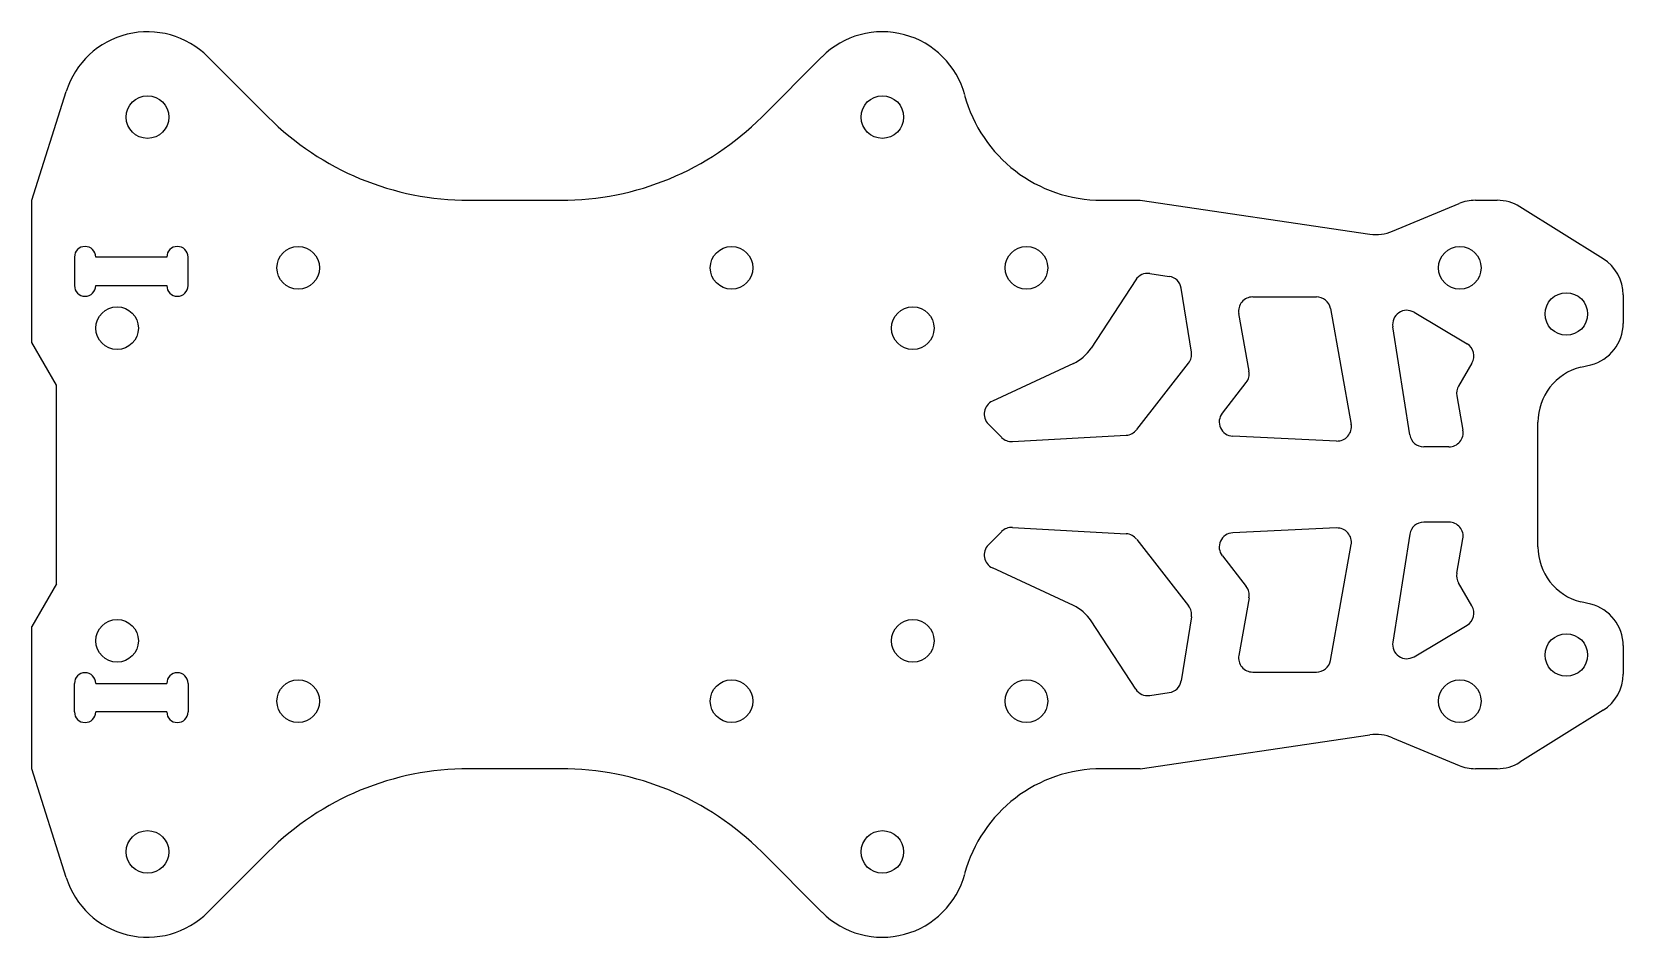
# Model space of a CAD drawing. Header units: millimetres. Extents: x -34 to 78, y -32 to 32.
import ezdxf

# ---------------------------------------------------------------- set-up
doc = ezdxf.new("R2010")
doc.units = ezdxf.units.MM

msp = doc.modelspace()

# ---------------------------------------------------------------- linework, layer by layer
at = {"color": 7, "linetype": 'Continuous', "lineweight": 25}
for p, q in [((-17.37, 25.86), (-21.61, 30.1)), ((17.37, 25.86), (21.61, 30.1)), ((-34, 20), (-31.58, 27.66)), ((-34, 9.99), (-34, 20)), ((-3.23, 20), (3.23, 20)), ((41.31, 20), (44, 20)), ((44, 20), (60.18, 17.62)), ((61.77, 17.82), (66.45, 19.77)), ((67.6, 20), (69.14, 20)), ((76.59, 15.88), (70.73, 19.54)), ((-31, 16), (-31, 14)), ((-24.5, 16), (-29.5, 16)), ((-23, 14), (-23, 16)), ((44.68, 14.85), (46.05, 14.64)), ((-29.5, 14), (-24.5, 14)), ((43.7, 14.4), (40.55, 9.6)), ((47.61, 9.32), (46.89, 13.81)), ((51.93, 13.2), (56.41, 13.2)), ((57.4, 12.38), (58.85, 4.23)), ((78, 13.34), (78, 11.34)), ((51.67, 7.97), (50.94, 12.03)), ((63.28, 12.12), (67.01, 9.91)), ((62.98, 3.49), (61.78, 11.1)), ((-32.27, 7), (-34, 9.99)), ((39.31, 8.52), (33.61, 5.86)), ((43.76, 3.86), (47.41, 8.54)), ((67.36, 8.54), (66.41, 6.93)), ((75.03, 8.26), (75.73, 8.43)), ((-32.27, -7), (-32.27, 7)), ((49.79, 5.02), (51.47, 7.17)), ((66.29, 6.25), (66.72, 3.82)), ((33.32, 4.25), (34.25, 3.32)), ((35.02, 3.02), (43.02, 3.47)), ((57.82, 3.06), (50.53, 3.41)), ((72, -4.38), (72, 4.38)), ((65.74, 2.65), (63.97, 2.65)), ((33.32, -4.25), (34.25, -3.32)), ((35.02, -3.02), (43.02, -3.47)), ((57.82, -3.06), (50.53, -3.41)), ((65.74, -2.65), (63.97, -2.65)), ((43.76, -3.86), (47.41, -8.54)), ((57.4, -12.38), (58.85, -4.23)), ((62.98, -3.49), (61.78, -11.1)), ((66.29, -6.25), (66.72, -3.82)), ((49.79, -5.02), (51.47, -7.17)), ((39.31, -8.52), (33.61, -5.86)), ((-32.27, -7), (-34, -9.99)), ((67.36, -8.54), (66.41, -6.93)), ((51.67, -7.97), (50.94, -12.03)), ((75.73, -8.43), (75.03, -8.26)), ((-34, -20), (-34, -9.99)), ((43.7, -14.4), (40.55, -9.6)), ((47.61, -9.32), (46.89, -13.81)), ((63.28, -12.12), (67.01, -9.91)), ((78, -11.34), (78, -13.34)), ((51.93, -13.2), (56.41, -13.2)), ((-31, -16), (-31, -14)), ((-29.5, -14), (-24.5, -14)), ((-23, -14), (-23, -16)), ((44.68, -14.85), (46.05, -14.64)), ((-24.5, -16), (-29.5, -16)), ((76.59, -15.88), (70.73, -19.54)), ((44, -20), (60.18, -17.62)), ((61.77, -17.82), (66.45, -19.77)), ((-31.58, -27.66), (-34, -20)), ((3.23, -20), (-3.23, -20)), ((44, -20), (41.31, -20)), ((69.14, -20), (67.6, -20)), ((-17.37, -25.86), (-21.61, -30.1)), ((17.37, -25.86), (21.61, -30.1))]:
    msp.add_line(p, q, dxfattribs=at)
for centre in [(-25.86, 25.86), (25.86, 25.86), (-15.25, 15.25), (15.25, 15.25), (36, 15.25), (66.5, 15.25), (74, 12), (-28, 11), (28, 11), (-28, -11), (28, -11), (74, -12), (-15.25, -15.25), (15.25, -15.25), (36, -15.25), (66.5, -15.25), (-25.86, -25.86), (25.86, -25.86)]:
    msp.add_circle(centre, 1.5, dxfattribs=at)
for centre, radius, start, end in [((-25.86, 25.86), 6, 45, 162.4846), ((25.86, 25.86), 6, 15.0085, 135), ((41.31, 30), 10, 195.0085, 270), ((-3.23, 40), 20, 225, 270), ((3.23, 40), 20, 270, 315), ((67.6, 17), 3, 90, 112.6199), ((69.14, 17), 3, 57.9946, 90), ((60.61, 20.59), 3, 261.6341, 292.6199), ((-30.25, 16), 0.75, 0, 180), ((-23.75, 16), 0.75, 0, 180), ((75, 13.34), 3, 0, 57.9946), ((44.53, 13.86), 1, 81.6341, 146.7966), ((45.9, 13.66), 1, 9.1267, 81.6341), ((-30.25, 14), 0.75, 180, 0), ((-23.75, 14), 0.75, 180, 0), ((51.93, 12.2), 1, 90, 190.1492), ((56.41, 12.2), 1, 10.1492, 90), ((62.77, 11.26), 1, 59.3541, 188.9814), ((75, 11.34), 3, 284.0362, 0), ((38.04, 11.24), 3, 295.0169, 326.7966), ((46.63, 9.16), 1, 322.0323, 9.1267), ((66.5, 9.05), 1, 329.3541, 59.3541), ((50.68, 7.79), 1, 321.953, 10.1492), ((76, 4.38), 4, 104.0362, 180), ((67.27, 6.42), 1, 149.3541, 190.1492), ((34.03, 4.96), 1, 115.0169, 225), ((50.57, 4.4), 1, 141.953, 267.2839), ((42.97, 4.47), 1, 273.1942, 322.0323), ((57.87, 4.06), 1, 267.2839, 10.1492), ((63.97, 3.65), 1, 188.9814, 270), ((65.74, 3.65), 1, 270, 10.1492), ((34.96, 4.02), 1, 225, 273.1942), ((34.96, -4.02), 1, 86.8058, 135), ((57.87, -4.06), 1, 349.8508, 92.7161), ((63.97, -3.65), 1, 90, 171.0186), ((65.74, -3.65), 1, 349.8508, 90), ((34.03, -4.96), 1, 135, 244.9831), ((42.97, -4.47), 1, 37.9677, 86.8058), ((50.57, -4.4), 1, 92.7161, 218.047), ((76, -4.38), 4, 180, 255.9638), ((67.27, -6.42), 1, 169.8508, 210.6459), ((50.68, -7.79), 1, 349.8508, 38.047), ((38.04, -11.24), 3, 33.2034, 64.9831), ((46.63, -9.16), 1, 350.8733, 37.9677), ((66.5, -9.05), 1, 300.6459, 30.6459), ((75, -11.34), 3, 0, 75.9638), ((62.77, -11.26), 1, 171.0186, 300.6459), ((51.93, -12.2), 1, 169.8508, 270), ((-30.25, -14), 0.75, 0, 180), ((-23.75, -14), 0.75, 0, 180), ((56.41, -12.2), 1, 270, 349.8508), ((75, -13.34), 3, 302.0054, 0), ((44.53, -13.86), 1, 213.2034, 278.3659), ((45.9, -13.66), 1, 278.3659, 350.8733), ((-30.25, -16), 0.75, 180, 0), ((-23.75, -16), 0.75, 180, 0), ((60.61, -20.59), 3, 67.3801, 98.3659), ((-3.23, -40), 20, 90, 135), ((3.23, -40), 20, 45, 90), ((41.31, -30), 10, 90, 164.9915), ((67.6, -17), 3, 247.3801, 270), ((69.14, -17), 3, 270, 302.0054), ((-25.86, -25.86), 6, 197.5154, 315), ((25.86, -25.86), 6, 225, 344.9915)]:
    msp.add_arc(centre, radius, start, end, dxfattribs=at)

doc.saveas('drawing.dxf')
